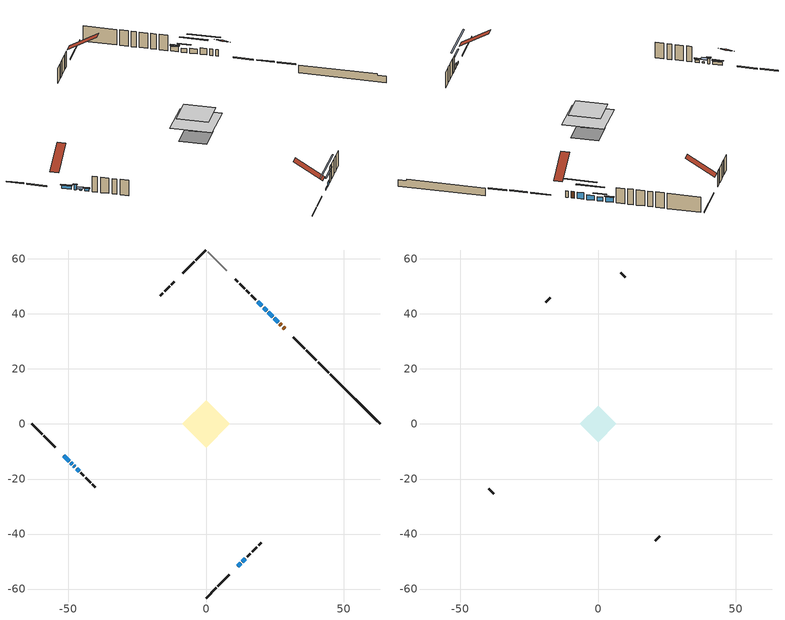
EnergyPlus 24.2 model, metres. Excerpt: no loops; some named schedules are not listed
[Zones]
conditioned space
 floor othersidecoefficients (Floor1 construction): -2.49,0 0,2.49 2.49,0 0,-2.49 z0.48
 floor adiabatic (AdiabaticFloorConstruction): -8.69,0 0,8.69 8.69,0 0,-8.69 z2.92
 floor foundation (Slab1 construction): -5.82,0 0,5.82 5.82,0 0,-5.82 z-1.99
 wall outside (RimJoist2 construction): 0,-63.26 3.64,-59.62 / -63.26,0 -59.62,-3.64 / 0,63.26 -3.64,59.62 / 40.15,23.11 36.5,26.76 z0.48:0.78
 wall outside (RimJoist3 construction): 4.3,-58.96 8.43,-54.83 / -58.96,-4.3 -54.83,-8.43 / -4.3,58.96 -8.43,54.83 / 35.85,27.41 31.72,31.55 z0.48:0.78
 wall outside (AdiabaticWallConstruction 1): 27.41,35.85 26.86,36.4 z0.48:2.51
 wall outside (AdiabaticWallConstruction): 26.2,37.06 24.89,38.37 z0.48:2.49; 11.51,-51.75 12.59,-50.67 z0.48:1.09; 24.24,39.02 22.71,40.55 / 20.3,42.96 18.77,44.49 / -49.15,-14.11 -48.7,-14.56 z0.48:2.03; 22.05,41.21 20.96,42.3 / 13.25,-50.01 14.34,-48.92 z0.48:1.72; -51.75,-11.51 -49.81,-13.45 z0.48:1.42; -48.05,-15.22 -47.65,-15.61 z0.48:0.94; -46.99,-16.27 -46.11,-17.15 z0.48:1.3
 wall outside (Wall2 construction): 15,-48.26 16.1,-47.16 / -45.46,-17.8 -44.36,-18.9 / -11.51,51.75 -12.61,50.65 / 15.75,47.51 14.66,48.6 z0.48:5.36
 wall outside (Wall3 construction): 16.76,-46.5 18.48,-44.78 / -43.7,-19.56 -41.98,-21.28 / -13.27,49.99 -14.99,48.27 / 14,49.26 12.28,50.98 z0.48:5.36
 wall outside (Wall4 construction): 19.13,-44.13 20.11,-43.15 / -41.32,-21.94 -40.35,-22.91 / -15.65,47.61 -16.62,46.64 / 11.62,51.64 10.65,52.61 z0.48:5.36
 wall foundation (FoundationWall1 construction): 45.26,18,-1.99 45.26,18,0.48 61.46,1.8,0.48 61.46,1.8,0.11 63.26,0,0.11 63.26,0,-1.99
 wall othersidecoefficients (RimJoist1 construction): 44.61,18.65 40.8,22.46 z0.48:0.78
 wall othersidecoefficients (AdiabaticWallConstruction 1): 28.63,34.63 28.06,35.2 z0.48:2.51
 wall othersidecoefficients (Wall1 construction): 18.12,45.14 16.41,46.85 z0.48:5.36
 wall adiabatic (Wall6 construction): 7.57,55.69 0.66,62.6 z0.48:5.36
 window (WindowConstruction): 26.2,37.06 24.89,38.37 z0.48:2.49
 window (WindowConstruction 9): 11.51,-51.75 12.59,-50.67 z0.48:1.09
 window (WindowConstruction 1): 24.24,39.02 22.71,40.55 z0.48:2.03
 window (WindowConstruction 2): 22.05,41.21 20.96,42.3 z0.48:1.72
 window (WindowConstruction 3): 20.3,42.96 18.77,44.49 z0.48:2.03
 window (WindowConstruction 4): -51.75,-11.51 -49.81,-13.45 z0.48:1.42
 window (WindowConstruction 5): -49.15,-14.11 -48.7,-14.56 z0.48:2.03
 window (WindowConstruction 6): 13.25,-50.01 14.34,-48.92 z0.48:1.72
 window (WindowConstruction 8): -48.04,-15.22 -47.65,-15.61 z0.48:0.94
 window (WindowConstruction 7): -46.99,-16.27 -46.11,-17.15 z0.48:1.29
 door inside (Door): 28.63,34.63 28.07,35.2 z0.48:2.51
 door (Door 1): 27.41,35.85 26.86,36.4 z0.48:2.51
 ceiling adiabatic (AdiabaticFloorConstruction): 0,-8.69 8.69,0 0,8.69 -8.69,0 z2.92
attic - vented
 floor to conditioned space (Floor2 construction Reversed): -6.58,0 0,6.58 6.58,0 0,-6.58 z5.36
 wall outside (Wall5 construction): 20.76,-42.5 22.53,-40.73 / -39.69,-23.57 -37.93,-25.33 / -17.28,45.98 -19.04,44.22 / 9.99,53.27 8.23,55.03 z0.48:5.36
 roof outside (Roof1 construction): 10.86,-52.4,5.36 4.74,-46.29,10.4 2.97,-48.06,10.4 9.09,-54.17,5.36; -52.4,-10.86,5.36 -46.29,-4.74,10.4 -48.06,-2.97,10.4 -54.17,-9.09,5.36; -10.86,52.4,5.36 -4.74,46.29,10.4 -2.97,48.06,10.4 -9.09,54.17,5.36; 29.29,33.97,5.36 23.17,27.86,10.4 24.94,26.09,10.4 31.06,32.2,5.36
shading: 22.09,41.17 29,34.26 29.21,34.47 22.3,41.38 z6.44; 17.34,-45.92 6.77,-56.49 6.98,-56.7 17.55,-46.14 z7.8; 20.55,42.71 26.39,36.87 26.72,37.19 20.88,43.03 z5.08; 20.1,43.16 22.92,40.35 23.13,40.56 20.31,43.38 z2.94; 18.56,44.7 20.51,42.75 20.84,43.07 18.89,45.02 z2.33; -49.59,-13.67 -51.96,-11.3 -52.28,-11.63 -49.92,-13.99 z1.72; -48.49,-14.77 -49.36,-13.9 -49.69,-14.23 -48.82,-15.1 z2.33; 16.39,-46.87 11.2,-52.06 11.41,-52.27 16.61,-47.08 z4.62; -47.22,-16.04 -48.47,-14.79 -49.44,-15.75 -48.19,-17.01 z1.55; -45.9,-17.36 -47.2,-16.06 -47.53,-16.38 -46.23,-17.68 z1.59
[Building]
Building 1: Terrain=Suburbs
[Site:Location]
Edmonton Intl AP_AB: Latitude {deg}=53.31; Longitude {deg}=-113.58; Time Zone {hr}=-7; Elevation {m}=723; Keep Site Location Information=Yes
[Site:GroundTemperature:Shallow]
-1.56185, -3.61833, -3.78302, -2.80711, 1.11059, 5.01004, 8.39065, 10.5322, 10.7141, 8.97234, 5.67794, 1.89811
[Site:WaterMainsTemperature]
Calculation Method=Schedule; Temperature Schedule=mains temperature schedule
[Material] Roughness=Rough; Thermal Absorptance=0.9
Name | Thickness {m} | Conductivity {W/m-K} | Density {kg/m3} | Specific Heat {J/kg-K} | Solar Absorptance | Visible Absorptance
asphalt or fiberglass shingles | 0.00635 | 0.162714 | 1121.4 | 1465.45 | 0.4 | 0.4
ceiling loosefill ins | 0.338667 | 0.0480833 | 16.02 | 1046.75 | 0.7 | 0.7
ceiling stud and cavity | 0.1397 | 0.236121 | 65.682 | 1177.47 | 0.7 | 0.7
concrete 4.0 in. | 0.1016 | 1.803125 | 2242.8 | 837.4 | 0.7 | 0.7
concrete 8.0 in. | 0.2032 | 1.803125 | 2242.8 | 837.4 | 0.7 | 0.7
door material | 0.04445 | 0.060037 | 512.64 | 1214.23 | 0.7 | 0.7
door material 1 | 0.04445 | 0.053851 | 512.64 | 1214.23 | 0.7 | 0.7
exterior vertical ins | 0.0460229 | 0.029427 | 32.04 | 1214.23 | 0.7 | 0.7
floor covering | 0.0127 | 0.0433444 | 54.468 | 1339.84 | 0.6 | 0.6
floor rigid ins | 0.103632 | 0.029427 | 32.04 | 1214.23 | 0.7 | 0.7
floor rigid ins 1; wall rigid ins 2 | 0.512978 | 0.029427 | 32.04 | 1214.23 | 0.7 | 0.7
floor stud and cavity | 0.1397 | 0.10108 | 92.3553 | 1139.71 | 0.7 | 0.7
floor stud and cavity 1 | 0.1397 | 1.75129 | 37.0049 | 1207.88 | 0.7 | 0.7
furniture material conditioned space 1 | 0.1524 | 0.115458 | 640.8 | 1214.23 | 0.6 | 0.6
gypsum board | 0.0127 | 0.160291 | 801 | 837.4 | 0.6 | 0.6
gypsum board 1 | 0.0127 | 0.160291 | 801 | 837.4 | 0.7 | 0.7
osb sheathing 0.5 in. | 0.0127 | 0.115458 | 512.64 | 1214.23 | 0.7 | 0.7
osb sheathing 0.75 in. | 0.01905 | 0.115458 | 512.64 | 1214.23 | 0.7 | 0.7
osb sheathing 2.0 in. | 0.0508 | 0.115458 | 512.64 | 1214.23 | 0.7 | 0.7
rim joist rigid ins; wall rigid ins 1 | 0.051816 | 0.029427 | 32.04 | 1214.23 | 0.7 | 0.7
rim joist stud and cavity | 0.0508 | 0.0347957 | 125.044 | 1163.47 | 0.6 | 0.6
rim joist stud and cavity 1 | 0.0508 | 0.0373424 | 125.044 | 1163.47 | 0.6 | 0.6
wall rigid ins | 0.051816 | 0.029427 | 32.04 | 1214.23 | 0.4 | 0.4
wall stud and cavity | 0.1397 | 0.26052 | 139.0536 | 1170.24 | 0.7 | 0.7
wall stud and cavity 1 | 0.1397 | 0.201369 | 139.0536 | 1170.24 | 0.7 | 0.7
wall stud and cavity 2 | 0.1397 | 0.216775 | 139.0536 | 1170.24 | 0.7 | 0.7
wall stud and cavity 3 | 0.1397 | 0.286428 | 139.0536 | 1170.24 | 0.7 | 0.7
wall stud and cavity 4 | 0.0889 | 6.1454 | 50.32683 | 1063.81 | 0.6 | 0.6
wall stud and cavity 5 | 0.1397 | 0.173024 | 139.0536 | 1170.24 | 0.7 | 0.7
wall stud and cavity 6 | 0.0889 | 0.380278 | 52.3479 | 1209.89 | 0.7 | 0.7
wall stud and cavity 7 | 0.0889 | 0.391764 | 83.0341 | 1211.67 | 0.7 | 0.7
wood siding | 0.0254 | 0.102417 | 544.68 | 1172.36 | 0.4 | 0.4
wood siding 1 | 0.00254 | 0.102417 | 544.68 | 1172.36 | 0.4 | 0.4
wood siding 2; wood siding 3; wood siding 4 | 0.0254 | 0.102417 | 544.68 | 1172.36 | 0.7 | 0.7
[WindowMaterial:SimpleGlazingSystem]
Name | U-Factor {W/m2-K} | Solar Heat Gain Coefficient
WindowMaterial | 1.79936 | 0.39
WindowMaterial 1 | 1.15036 | 0.42
WindowMaterial 2 | 1.37067 | 0.36
WindowMaterial 3 | 1.2872 | 0.38
WindowMaterial 4 | 1.19408 | 0.41
WindowMaterial 5 | 1.291745 | 0.38
WindowMaterial 6 | 1.266194 | 0.39
WindowMaterial 7 | 1.833994 | 0.36
WindowMaterial 8 | 1.518865 | 0.31
[Construction]
AdiabaticFloorConstruction: floor stud and cavity 1, floor rigid ins 1, osb sheathing 0.75 in., floor covering
AdiabaticWallConstruction: wood siding 3, wall rigid ins 2, wall stud and cavity 6, gypsum board
AdiabaticWallConstruction 1: wood siding 4, wall rigid ins 2, wall stud and cavity 6, gypsum board
Door: door material
Door 1: door material 1
Floor1 construction: floor stud and cavity, floor rigid ins, osb sheathing 0.75 in., floor covering
Floor2 construction Reversed: gypsum board, ceiling stud and cavity, ceiling loosefill ins
FoundationWall1 construction: concrete 8.0 in., gypsum board 1
furniture construction conditioned space 1: furniture material conditioned space 1
PartitionWallConstruction: gypsum board, wall stud and cavity 7, gypsum board
RimJoist1 construction: rim joist rigid ins, osb sheathing 2.0 in., rim joist stud and cavity
RimJoist2 construction; RimJoist3 construction: wood siding 2, rim joist rigid ins, osb sheathing 2.0 in., rim joist stud and cavity 1
Roof1 construction: asphalt or fiberglass shingles
Slab1 construction: concrete 4.0 in.
Wall1 construction: wall rigid ins, osb sheathing 0.5 in., wall stud and cavity, gypsum board
Wall2 construction: wood siding, wall rigid ins 1, osb sheathing 0.5 in., wall stud and cavity 1, gypsum board
Wall3 construction: wood siding, wall rigid ins 1, osb sheathing 0.5 in., wall stud and cavity 2, gypsum board
Wall4 construction: wood siding, wall rigid ins 1, osb sheathing 0.5 in., wall stud and cavity 3, gypsum board
Wall5 construction: wood siding 1, wall stud and cavity 4
Wall6 construction: wall rigid ins, osb sheathing 0.5 in., wall stud and cavity 5, gypsum board
WindowConstruction: WindowMaterial
WindowConstruction 1: WindowMaterial 1
WindowConstruction 2; WindowConstruction 6: WindowMaterial 2
WindowConstruction 3: WindowMaterial 3
WindowConstruction 4: WindowMaterial 4
WindowConstruction 5: WindowMaterial 5
WindowConstruction 7: WindowMaterial 6
WindowConstruction 8: WindowMaterial 7
WindowConstruction 9: WindowMaterial 8
[Zone] Multiplier=1; Part of Total Floor Area=Yes
Name | Volume {m3}
attic - vented | 67.6659
conditioned space | 608.6
[Space]
Name | Zone | Volume {m3}
attic - vented 1 | attic - vented | 67.6659
conditioned space 1 | conditioned space | 608.6
[ZoneInfiltration:EffectiveLeakageArea]
infil attic - vented 1: Zone or Space=attic - vented 1; Schedule=Always On Discrete; Effective Air Leakage Area {cm2}=3011.83; Stack Coefficient=0.000689937; Wind Coefficient=1.7747e-05
[ZoneMixing]
whole house fan mix: Zone or Space=attic - vented; Schedule=Always On Continuous; Design Flow Rate Calculation Method=Flow/Zone; Design Flow Rate {m3/s}=0; Source Zone or Space=conditioned space
[SurfaceProperty:OtherSideCoefficients]
other non-freezing space: Combined Convective/Radiative Film Coefficient {W/m2-K}=8.35; Constant Temperature Coefficient=1; External Dry-Bulb Temperature Coefficient=0; Ground Temperature Coefficient=0; Wind Speed Coefficient=0; Zone Air Temperature Coefficient=0; Constant Temperature Schedule=other non-freezing space; Previous Other Side Temperature Coefficient=0
[SurfaceProperty:ExposedFoundationPerimeter]
Slab1: Exposed Perimeter Calculation Method=TotalExposedPerimeter; Total Exposed Perimeter {m}=25.451
[InternalMass] Zone or ZoneList=conditioned space; Space or SpaceList=conditioned space 1
Name | Construction | Surface Area {m2}
furniture mass conditioned space 1 | furniture construction conditioned space 1 | 92.516
partition wall mass | PartitionWallConstruction | 231.29
[Lights]
interior lighting: Zone or ZoneList or Space or SpaceList=conditioned space 1; Schedule=interior lighting schedule; Design Level Calculation Method=LightingLevel; Lighting Level {W}=343.2; Return Air Fraction=0; Fraction Radiant=0.6; Fraction Visible=0.2; Fraction Replaceable=1
[People]
occupants: Zone or ZoneList or Space or SpaceList=conditioned space 1; Number of People Schedule=occupants schedule; Number of People Calculation Method=People; Number of People=3; Fraction Radiant=0.314171; Sensible Heat Fraction=0.56303; Activity Level Schedule=occupants activity schedule; Carbon Dioxide Generation Rate {m3/s-W}=0; Enable ASHRAE 55 Comfort Warnings=No; Mean Radiant Temperature Calculation Type=EnclosureAveraged
[ElectricEquipment] Zone or ZoneList or Space or SpaceList=conditioned space 1; Design Level Calculation Method=EquipmentLevel
Name | Schedule | Design Level {W} | Fraction Latent | Fraction Radiant | Fraction Lost
clothes dryer | clothes dryer schedule | 140.772 | 0.015 | 0.081 | 0.85
clothes washer | clothes washer schedule | 32.1985 | 0.03 | 0.162 | 0.7
cooking range | cooking range schedule | 208.969 | 0.08 | 0.432 | 0.2
dishwasher | dishwasher schedule | 66.8632 | 0.3 | 0.18 | 0.4
fridge | fridge schedule | 72.9452 | 0 | 0.6 | 0
mech vent house fan | mech vent house fan schedule | 31.5733 | 0 | 0 | 0.5
mech vent house fan cfis | mech vent house fan cfis schedule | 0 | 0 | 0 | 0
mech vent range fan 0 | mech vent range fan 0 schedule | 57 | 0 | 0 | 1
misc plug loads | misc plug loads schedule | 494.7 | 0.045 | 0.513 | 0.1
whole house fan | Always On Discrete | 0 | 0 | 0 | 1
[OtherEquipment] Zone or ZoneList or Space or SpaceList=conditioned space 1; Design Level Calculation Method=EquipmentLevel
Name | Fuel Type | Schedule | Design Level {W} | Fraction Latent | Fraction Radiant | Fraction Lost
clothes dryer 1 | Electricity | clothes dryer schedule | 0 | 0.015 | 0.081 | 0.85
cooking range 1 | Electricity | cooking range schedule | 0 | 0.08 | 0.432 | 0.2
general water use latent | None | general water use schedule | 59.3978 | 1 | 0 | 0
general water use sensible | None | general water use schedule | -58.539 | 0 | 0.6 | 0
mech vent house fan latent load | None | Always On Discrete | 0 | 1 | 0 | 0
mech vent house fan sensible load | None | Always On Discrete | 0 | 0 | 0 | 0
water heater energy adjustment1 | NaturalGas | Always On Discrete | 0.01 | 0 | 0 | 1
[ZoneInfiltration:DesignFlowRate] Zone or ZoneList or Space or SpaceList=conditioned space 1; Schedule=Always On Discrete; Design Flow Rate Calculation Method=Flow/Zone; Design Flow Rate {m3/s}=0
infil flow; natural vent flow; whole house fan flow
[Foundation:Kiva]
Foundation Kiva 1: Initial Indoor Air Temperature {C}=18; Wall Height Above Grade {m}=0.479999; Wall Depth Below Slab {m}=0.2032; Custom Block Material Name 1=exterior vertical ins; Custom Block Depth 1 {m}=2.47001; Custom Block X Position 1 {m}=0.2159; Custom Block Z Position 1 {m}=0
[Foundation:Kiva:Settings]
Soil Conductivity {W/m-K}=0.849921; Soil Density {kg/m3}=1842.3; Soil Specific Heat {J/kg-K}=418.7; Ground Solar Absorptivity=0.9; Ground Thermal Absorptivity=0.9; Ground Surface Roughness {m}=0.03; Far-Field Width {m}=40; Deep-Ground Boundary Condition=ZeroFlux; Deep-Ground Depth {m}=40; Minimum Cell Dimension {m}=0.2; Maximum Cell Growth Coefficient=3; Simulation Timestep=Timestep
[Exterior:Lights]
exterior lighting: Schedule=exterior lighting schedule; Design Level {W}=75.6
[Schedule:Constant]
Name | Hourly Value
Always On Continuous; mech vent house fan schedule; mech vent house fan cfis schedule; Always On Discrete | 1
other non-freezing space; fridge schedule | 0
occupants activity schedule | 117.228
[Schedule:Week:Daily]
interior lighting schedule Week Rule - Jan1-Jan27: interior lighting schedule day, interior lighting schedule day, interior lighting schedule day, interior lighting schedule day, interior lighting schedule day, interior lighting schedule day, interior lighting schedule day, interior lighting schedule default day, interior lighting schedule default day, interior lighting schedule default day, interior lighting schedule default day, interior lighting schedule default day
interior lighting schedule Week Rule - Jan28-Feb3: interior lighting schedule day, interior lighting schedule day, interior lighting schedule day, interior lighting schedule day, interior lighting schedule day 1, interior lighting schedule day 1, interior lighting schedule day 1, interior lighting schedule default day, interior lighting schedule default day, interior lighting schedule default day, interior lighting schedule default day, interior lighting schedule default day
interior lighting schedule Week Rule - Feb4-Feb24: interior lighting schedule day 1, interior lighting schedule day 1, interior lighting schedule day 1, interior lighting schedule day 1, interior lighting schedule day 1, interior lighting schedule day 1, interior lighting schedule day 1, interior lighting schedule default day, interior lighting schedule default day, interior lighting schedule default day, interior lighting schedule default day, interior lighting schedule default day
interior lighting schedule Week Rule - Feb25-Mar3: interior lighting schedule day 1, interior lighting schedule day 1, interior lighting schedule day 1, interior lighting schedule day 1, interior lighting schedule day 2, interior lighting schedule day 2, interior lighting schedule day 2, interior lighting schedule default day, interior lighting schedule default day, interior lighting schedule default day, interior lighting schedule default day, interior lighting schedule default day
interior lighting schedule Week Rule - Mar4-Mar31: interior lighting schedule day 2, interior lighting schedule day 2, interior lighting schedule day 2, interior lighting schedule day 2, interior lighting schedule day 2, interior lighting schedule day 2, interior lighting schedule day 2, interior lighting schedule default day, interior lighting schedule default day, interior lighting schedule default day, interior lighting schedule default day, interior lighting schedule default day
interior lighting schedule Week Rule - Apr1-Apr28: interior lighting schedule day 3, interior lighting schedule day 3, interior lighting schedule day 3, interior lighting schedule day 3, interior lighting schedule day 3, interior lighting schedule day 3, interior lighting schedule day 3, interior lighting schedule default day, interior lighting schedule default day, interior lighting schedule default day, interior lighting schedule default day, interior lighting schedule default day
interior lighting schedule Week Rule - Apr29-May5: interior lighting schedule day 3, interior lighting schedule day 3, interior lighting schedule day 4, interior lighting schedule day 4, interior lighting schedule day 4, interior lighting schedule day 4, interior lighting schedule day 4, interior lighting schedule default day, interior lighting schedule default day, interior lighting schedule default day, interior lighting schedule default day, interior lighting schedule default day
interior lighting schedule Week Rule - May6-May26: interior lighting schedule day 4, interior lighting schedule day 4, interior lighting schedule day 4, interior lighting schedule day 4, interior lighting schedule day 4, interior lighting schedule day 4, interior lighting schedule day 4, interior lighting schedule default day, interior lighting schedule default day, interior lighting schedule default day, interior lighting schedule default day, interior lighting schedule default day
interior lighting schedule Week Rule - May27-Jun2: interior lighting schedule day 4, interior lighting schedule day 4, interior lighting schedule day 4, interior lighting schedule day 4, interior lighting schedule day 4, interior lighting schedule day 5, interior lighting schedule day 5, interior lighting schedule default day, interior lighting schedule default day, interior lighting schedule default day, interior lighting schedule default day, interior lighting schedule default day
interior lighting schedule Week Rule - Jun3-Jun30: interior lighting schedule day 5, interior lighting schedule day 5, interior lighting schedule day 5, interior lighting schedule day 5, interior lighting schedule day 5, interior lighting schedule day 5, interior lighting schedule day 5, interior lighting schedule default day, interior lighting schedule default day, interior lighting schedule default day, interior lighting schedule default day, interior lighting schedule default day
interior lighting schedule Week Rule - Jul1-Jul28: interior lighting schedule day 6, interior lighting schedule day 6, interior lighting schedule day 6, interior lighting schedule day 6, interior lighting schedule day 6, interior lighting schedule day 6, interior lighting schedule day 6, interior lighting schedule default day, interior lighting schedule default day, interior lighting schedule default day, interior lighting schedule default day, interior lighting schedule default day
interior lighting schedule Week Rule - Jul29-Aug4: interior lighting schedule day 6, interior lighting schedule day 6, interior lighting schedule day 6, interior lighting schedule day 7, interior lighting schedule day 7, interior lighting schedule day 7, interior lighting schedule day 7, interior lighting schedule default day, interior lighting schedule default day, interior lighting schedule default day, interior lighting schedule default day, interior lighting schedule default day
interior lighting schedule Week Rule - Aug5-Aug25: interior lighting schedule day 7, interior lighting schedule day 7, interior lighting schedule day 7, interior lighting schedule day 7, interior lighting schedule day 7, interior lighting schedule day 7, interior lighting schedule day 7, interior lighting schedule default day, interior lighting schedule default day, interior lighting schedule default day, interior lighting schedule default day, interior lighting schedule default day
interior lighting schedule Week Rule - Aug26-Sep1: interior lighting schedule day 7, interior lighting schedule day 7, interior lighting schedule day 7, interior lighting schedule day 7, interior lighting schedule day 7, interior lighting schedule day 7, interior lighting schedule day 8, interior lighting schedule default day, interior lighting schedule default day, interior lighting schedule default day, interior lighting schedule default day, interior lighting schedule default day
interior lighting schedule Week Rule - Sep2-Sep29: interior lighting schedule day 8, interior lighting schedule day 8, interior lighting schedule day 8, interior lighting schedule day 8, interior lighting schedule day 8, interior lighting schedule day 8, interior lighting schedule day 8, interior lighting schedule default day, interior lighting schedule default day, interior lighting schedule default day, interior lighting schedule default day, interior lighting schedule default day
interior lighting schedule Week Rule - Sep30-Oct6: interior lighting schedule day 8, interior lighting schedule day 9, interior lighting schedule day 9, interior lighting schedule day 9, interior lighting schedule day 9, interior lighting schedule day 9, interior lighting schedule day 9, interior lighting schedule default day, interior lighting schedule default day, interior lighting schedule default day, interior lighting schedule default day, interior lighting schedule default day
interior lighting schedule Week Rule - Oct7-Oct27: interior lighting schedule day 9, interior lighting schedule day 9, interior lighting schedule day 9, interior lighting schedule day 9, interior lighting schedule day 9, interior lighting schedule day 9, interior lighting schedule day 9, interior lighting schedule default day, interior lighting schedule default day, interior lighting schedule default day, interior lighting schedule default day, interior lighting schedule default day
interior lighting schedule Week Rule - Oct28-Nov3: interior lighting schedule day 9, interior lighting schedule day 9, interior lighting schedule day 9, interior lighting schedule day 9, interior lighting schedule day 10, interior lighting schedule day 10, interior lighting schedule day 10, interior lighting schedule default day, interior lighting schedule default day, interior lighting schedule default day, interior lighting schedule default day, interior lighting schedule default day
interior lighting schedule Week Rule - Nov4-Nov24: interior lighting schedule day 10, interior lighting schedule day 10, interior lighting schedule day 10, interior lighting schedule day 10, interior lighting schedule day 10, interior lighting schedule day 10, interior lighting schedule day 10, interior lighting schedule default day, interior lighting schedule default day, interior lighting schedule default day, interior lighting schedule default day, interior lighting schedule default day
interior lighting schedule Week Rule - Nov25-Dec1: interior lighting schedule day 10, interior lighting schedule day 10, interior lighting schedule day 10, interior lighting schedule day 10, interior lighting schedule day 10, interior lighting schedule day 10, interior lighting schedule day 11, interior lighting schedule default day, interior lighting schedule default day, interior lighting schedule default day, interior lighting schedule default day, interior lighting schedule default day
interior lighting schedule Week Rule - Dec2-Dec31: interior lighting schedule day 11, interior lighting schedule day 11, interior lighting schedule day 11, interior lighting schedule day 11, interior lighting schedule day 11, interior lighting schedule day 11, interior lighting schedule day 11, interior lighting schedule default day, interior lighting schedule default day, interior lighting schedule default day, interior lighting schedule default day, interior lighting schedule default day
occupants schedule Week Rule - Jan1-Dec31: occupants schedule day, occupants schedule day, occupants schedule day, occupants schedule day, occupants schedule day, occupants schedule day, occupants schedule day, occupants schedule default day, occupants schedule default day, occupants schedule default day, occupants schedule default day, occupants schedule default day
clothes dryer schedule Week Rule - Jan1-Dec31: clothes dryer schedule day, clothes dryer schedule day, clothes dryer schedule day, clothes dryer schedule day, clothes dryer schedule day, clothes dryer schedule day, clothes dryer schedule day, clothes dryer schedule default day, clothes dryer schedule default day, clothes dryer schedule default day, clothes dryer schedule default day, clothes dryer schedule default day
clothes washer schedule Week Rule - Jan1-Dec31: clothes washer schedule day, clothes washer schedule day, clothes washer schedule day, clothes washer schedule day, clothes washer schedule day, clothes washer schedule day, clothes washer schedule day, clothes washer schedule default day, clothes washer schedule default day, clothes washer schedule default day, clothes washer schedule default day, clothes washer schedule default day
cooking range schedule Week Rule - Jan1-Dec31: cooking range schedule day, cooking range schedule day, cooking range schedule day, cooking range schedule day, cooking range schedule day, cooking range schedule day, cooking range schedule day, cooking range schedule default day, cooking range schedule default day, cooking range schedule default day, cooking range schedule default day, cooking range schedule default day
dishwasher schedule Week Rule - Jan1-Dec31: dishwasher schedule day, dishwasher schedule day, dishwasher schedule day, dishwasher schedule day, dishwasher schedule day, dishwasher schedule day, dishwasher schedule day, dishwasher schedule default day, dishwasher schedule default day, dishwasher schedule default day, dishwasher schedule default day, dishwasher schedule default day
mech vent range fan 0 schedule Week Rule - Jan1-Dec31: mech vent range fan 0 schedule day, mech vent range fan 0 schedule day, mech vent range fan 0 schedule day, mech vent range fan 0 schedule day, mech vent range fan 0 schedule day, mech vent range fan 0 schedule day, mech vent range fan 0 schedule day, mech vent range fan 0 schedule default day, mech vent range fan 0 schedule default day, mech vent range fan 0 schedule default day, mech vent range fan 0 schedule default day, mech vent range fan 0 schedule default day
misc plug loads schedule Week Rule - Jan1-Dec31: misc plug loads schedule day, misc plug loads schedule day, misc plug loads schedule day, misc plug loads schedule day, misc plug loads schedule day, misc plug loads schedule day, misc plug loads schedule day, misc plug loads schedule default day, misc plug loads schedule default day, misc plug loads schedule default day, misc plug loads schedule default day, misc plug loads schedule default day
general water use schedule Week Rule - Jan1-Dec31: general water use schedule day, general water use schedule day, general water use schedule day, general water use schedule day, general water use schedule day, general water use schedule day, general water use schedule day, general water use schedule default day, general water use schedule default day, general water use schedule default day, general water use schedule default day, general water use schedule default day
exterior lighting schedule Week Rule - Jan1-Jan27: exterior lighting schedule day, exterior lighting schedule day, exterior lighting schedule day, exterior lighting schedule day, exterior lighting schedule day, exterior lighting schedule day, exterior lighting schedule day, exterior lighting schedule default day, exterior lighting schedule default day, exterior lighting schedule default day, exterior lighting schedule default day, exterior lighting schedule default day
exterior lighting schedule Week Rule - Jan28-Feb3: exterior lighting schedule day, exterior lighting schedule day, exterior lighting schedule day, exterior lighting schedule day, exterior lighting schedule day 1, exterior lighting schedule day 1, exterior lighting schedule day 1, exterior lighting schedule default day, exterior lighting schedule default day, exterior lighting schedule default day, exterior lighting schedule default day, exterior lighting schedule default day
exterior lighting schedule Week Rule - Feb4-Feb24: exterior lighting schedule day 1, exterior lighting schedule day 1, exterior lighting schedule day 1, exterior lighting schedule day 1, exterior lighting schedule day 1, exterior lighting schedule day 1, exterior lighting schedule day 1, exterior lighting schedule default day, exterior lighting schedule default day, exterior lighting schedule default day, exterior lighting schedule default day, exterior lighting schedule default day
exterior lighting schedule Week Rule - Feb25-Mar3: exterior lighting schedule day 1, exterior lighting schedule day 1, exterior lighting schedule day 1, exterior lighting schedule day 1, exterior lighting schedule day 2, exterior lighting schedule day 2, exterior lighting schedule day 2, exterior lighting schedule default day, exterior lighting schedule default day, exterior lighting schedule default day, exterior lighting schedule default day, exterior lighting schedule default day
exterior lighting schedule Week Rule - Mar4-Mar31: exterior lighting schedule day 2, exterior lighting schedule day 2, exterior lighting schedule day 2, exterior lighting schedule day 2, exterior lighting schedule day 2, exterior lighting schedule day 2, exterior lighting schedule day 2, exterior lighting schedule default day, exterior lighting schedule default day, exterior lighting schedule default day, exterior lighting schedule default day, exterior lighting schedule default day
exterior lighting schedule Week Rule - Apr1-Apr28: exterior lighting schedule day 3, exterior lighting schedule day 3, exterior lighting schedule day 3, exterior lighting schedule day 3, exterior lighting schedule day 3, exterior lighting schedule day 3, exterior lighting schedule day 3, exterior lighting schedule default day, exterior lighting schedule default day, exterior lighting schedule default day, exterior lighting schedule default day, exterior lighting schedule default day
exterior lighting schedule Week Rule - Apr29-May5: exterior lighting schedule day 3, exterior lighting schedule day 3, exterior lighting schedule day 4, exterior lighting schedule day 4, exterior lighting schedule day 4, exterior lighting schedule day 4, exterior lighting schedule day 4, exterior lighting schedule default day, exterior lighting schedule default day, exterior lighting schedule default day, exterior lighting schedule default day, exterior lighting schedule default day
exterior lighting schedule Week Rule - May6-May26: exterior lighting schedule day 4, exterior lighting schedule day 4, exterior lighting schedule day 4, exterior lighting schedule day 4, exterior lighting schedule day 4, exterior lighting schedule day 4, exterior lighting schedule day 4, exterior lighting schedule default day, exterior lighting schedule default day, exterior lighting schedule default day, exterior lighting schedule default day, exterior lighting schedule default day
exterior lighting schedule Week Rule - May27-Jun2: exterior lighting schedule day 4, exterior lighting schedule day 4, exterior lighting schedule day 4, exterior lighting schedule day 4, exterior lighting schedule day 4, exterior lighting schedule day 5, exterior lighting schedule day 5, exterior lighting schedule default day, exterior lighting schedule default day, exterior lighting schedule default day, exterior lighting schedule default day, exterior lighting schedule default day
exterior lighting schedule Week Rule - Jun3-Jun30: exterior lighting schedule day 5, exterior lighting schedule day 5, exterior lighting schedule day 5, exterior lighting schedule day 5, exterior lighting schedule day 5, exterior lighting schedule day 5, exterior lighting schedule day 5, exterior lighting schedule default day, exterior lighting schedule default day, exterior lighting schedule default day, exterior lighting schedule default day, exterior lighting schedule default day
exterior lighting schedule Week Rule - Jul1-Jul28: exterior lighting schedule day 6, exterior lighting schedule day 6, exterior lighting schedule day 6, exterior lighting schedule day 6, exterior lighting schedule day 6, exterior lighting schedule day 6, exterior lighting schedule day 6, exterior lighting schedule default day, exterior lighting schedule default day, exterior lighting schedule default day, exterior lighting schedule default day, exterior lighting schedule default day
exterior lighting schedule Week Rule - Jul29-Aug4: exterior lighting schedule day 6, exterior lighting schedule day 6, exterior lighting schedule day 6, exterior lighting schedule day 7, exterior lighting schedule day 7, exterior lighting schedule day 7, exterior lighting schedule day 7, exterior lighting schedule default day, exterior lighting schedule default day, exterior lighting schedule default day, exterior lighting schedule default day, exterior lighting schedule default day
exterior lighting schedule Week Rule - Aug5-Aug25: exterior lighting schedule day 7, exterior lighting schedule day 7, exterior lighting schedule day 7, exterior lighting schedule day 7, exterior lighting schedule day 7, exterior lighting schedule day 7, exterior lighting schedule day 7, exterior lighting schedule default day, exterior lighting schedule default day, exterior lighting schedule default day, exterior lighting schedule default day, exterior lighting schedule default day
exterior lighting schedule Week Rule - Aug26-Sep1: exterior lighting schedule day 7, exterior lighting schedule day 7, exterior lighting schedule day 7, exterior lighting schedule day 7, exterior lighting schedule day 7, exterior lighting schedule day 7, exterior lighting schedule day 8, exterior lighting schedule default day, exterior lighting schedule default day, exterior lighting schedule default day, exterior lighting schedule default day, exterior lighting schedule default day
[Schedule:Year]
interior lighting schedule: interior lighting schedule Week Rule - Jan1-Jan27, 1, 1, 1, 27, interior lighting schedule Week Rule - Jan28-Feb3, 1, 28, 2, 3, interior lighting schedule Week Rule - Feb4-Feb24, 2, 4, 2, 24, interior lighting schedule Week Rule - Feb25-Mar3, 2, 25, 3, 3, interior lighting schedule Week Rule - Mar4-Mar31, 3, 4, 3, 31, interior lighting schedule Week Rule - Apr1-Apr28, 4, 1, 4, 28, interior lighting schedule Week Rule - Apr29-May5, 4, 29, 5, 5, interior lighting schedule Week Rule - May6-May26, 5, 6, 5, 26, interior lighting schedule Week Rule - May27-Jun2, 5, 27, 6, 2, interior lighting schedule Week Rule - Jun3-Jun30, 6, 3, 6, 30, interior lighting schedule Week Rule - Jul1-Jul28, 7, 1, 7, 28, interior lighting schedule Week Rule - Jul29-Aug4, 7, 29, 8, 4, interior lighting schedule Week Rule - Aug5-Aug25, 8, 5, 8, 25, interior lighting schedule Week Rule - Aug26-Sep1, 8, 26, 9, 1, interior lighting schedule Week Rule - Sep2-Sep29, 9, 2, 9, 29, interior lighting schedule Week Rule - Sep30-Oct6, 9, 30, 10, 6, interior lighting schedule Week Rule - Oct7-Oct27, 10, 7, 10, 27, interior lighting schedule Week Rule - Oct28-Nov3, 10, 28, 11, 3, interior lighting schedule Week Rule - Nov4-Nov24, 11, 4, 11, 24, interior lighting schedule Week Rule - Nov25-Dec1, 11, 25, 12, 1, interior lighting schedule Week Rule - Dec2-Dec31, 12, 2, 12, 31
occupants schedule: occupants schedule Week Rule - Jan1-Dec31, 1, 1, 12, 31
clothes dryer schedule: clothes dryer schedule Week Rule - Jan1-Dec31, 1, 1, 12, 31
clothes washer schedule: clothes washer schedule Week Rule - Jan1-Dec31, 1, 1, 12, 31
cooking range schedule: cooking range schedule Week Rule - Jan1-Dec31, 1, 1, 12, 31
dishwasher schedule: dishwasher schedule Week Rule - Jan1-Dec31, 1, 1, 12, 31
mech vent range fan 0 schedule: mech vent range fan 0 schedule Week Rule - Jan1-Dec31, 1, 1, 12, 31
misc plug loads schedule: misc plug loads schedule Week Rule - Jan1-Dec31, 1, 1, 12, 31
general water use schedule: general water use schedule Week Rule - Jan1-Dec31, 1, 1, 12, 31
exterior lighting schedule: exterior lighting schedule Week Rule - Jan1-Jan27, 1, 1, 1, 27, exterior lighting schedule Week Rule - Jan28-Feb3, 1, 28, 2, 3, exterior lighting schedule Week Rule - Feb4-Feb24, 2, 4, 2, 24, exterior lighting schedule Week Rule - Feb25-Mar3, 2, 25, 3, 3, exterior lighting schedule Week Rule - Mar4-Mar31, 3, 4, 3, 31, exterior lighting schedule Week Rule - Apr1-Apr28, 4, 1, 4, 28, exterior lighting schedule Week Rule - Apr29-May5, 4, 29, 5, 5, exterior lighting schedule Week Rule - May6-May26, 5, 6, 5, 26, exterior lighting schedule Week Rule - May27-Jun2, 5, 27, 6, 2, exterior lighting schedule Week Rule - Jun3-Jun30, 6, 3, 6, 30, exterior lighting schedule Week Rule - Jul1-Jul28, 7, 1, 7, 28, exterior lighting schedule Week Rule - Jul29-Aug4, 7, 29, 8, 4, exterior lighting schedule Week Rule - Aug5-Aug25, 8, 5, 8, 25, exterior lighting schedule Week Rule - Aug26-Sep1, 8, 26, 9, 1, exterior lighting schedule Week Rule - Sep2-Sep29, 9, 2, 9, 29, exterior lighting schedule Week Rule - Sep30-Oct6, 9, 30, 10, 6, exterior lighting schedule Week Rule - Oct7-Oct27, 10, 7, 10, 27, exterior lighting schedule Week Rule - Oct28-Nov3, 10, 28, 11, 3, exterior lighting schedule Week Rule - Nov4-Nov24, 11, 4, 11, 24, exterior lighting schedule Week Rule - Nov25-Dec1, 11, 25, 12, 1, exterior lighting schedule Week Rule - Dec2-Dec31, 12, 2, 12, 31
[Schedule:Compact]
mains temperature schedule: Through: 01/01, For: AllDays, Until: 24:00, 3.97167, Through: 01/02, For: AllDays, Until: 24:00, 3.90778, Through: 01/03, For: AllDays, Until: 24:00, 3.84556, Through: 01/04, For: AllDays, Until: 24:00, 3.78389, Through: 01/05, For: AllDays, Until: 24:00, 3.72278, Through: 01/06, For: AllDays, Until: 24:00, 3.66278, Through: 01/07, For: AllDays, Until: 24:00, 3.60389, Through: 01/08, For: AllDays, Until: 24:00, 3.54556, Through: 01/09, For: AllDays, Until: 24:00, 3.48833, Through: 01/10, For: AllDays, Until: 24:00, 3.43167, Through: 01/11, For: AllDays, Until: 24:00, 3.37611, Through: 01/12, For: AllDays, Until: 24:00, 3.32167, Through: 01/13, For: AllDays, Until: 24:00, 3.26833, Through: 01/14, For: AllDays, Until: 24:00, 3.21556, Through: 01/15, For: AllDays, Until: 24:00, 3.16444, Through: 01/16, For: AllDays, Until: 24:00, 3.11389, Through: 01/17, For: AllDays, Until: 24:00, 3.06444, Through: 01/18, For: AllDays, Until: 24:00, 3.01611, Through: 01/19, For: AllDays, Until: 24:00, 2.96889, Through: 01/20, For: AllDays, Until: 24:00, 2.92278, Through: 01/21, For: AllDays, Until: 24:00, 2.87722, Through: 01/22, For: AllDays, Until: 24:00, 2.83333, Through: 01/23, For: AllDays, Until: 24:00, 2.79056, Through: 01/24, For: AllDays, Until: 24:00, 2.74889, Through: 01/25, For: AllDays, Until: 24:00, 2.70833, Through: 01/26, For: AllDays, Until: 24:00, 2.66889, Through: 01/27, For: AllDays, Until: 24:00, 2.63056, Through: 01/28, For: AllDays, Until: 24:00, 2.59333, Through: 01/29, For: AllDays, Until: 24:00, 2.55778, Through: 01/30, For: AllDays, Until: 24:00, 2.52278, Through: 01/31, For: AllDays, Until: 24:00, 2.48944, Through: 02/01, For: AllDays, Until: 24:00, 2.45722, Through: 02/02, For: AllDays, Until: 24:00, 2.42611, Through: 02/03, For: AllDays, Until: 24:00, 2.39667, Through: 02/04, For: AllDays, Until: 24:00, 2.36833, Through: 02/05, For: AllDays, Until: 24:00, 2.34111, Through: 02/06, For: AllDays, Until: 24:00, 2.315, Through: 02/07, For: AllDays, Until: 24:00, 2.29056, Through: 02/08, For: AllDays, Until: 24:00, 2.26722, Through: 02/09, For: AllDays, Until: 24:00, 2.245, Through: 02/10, For: AllDays, Until: 24:00, 2.22444, Through: 02/11, For: AllDays, Until: 24:00, 2.20444, Through: 02/12, For: AllDays, Until: 24:00, 2.18667, Through: 02/13, For: AllDays, Until: 24:00, 2.17, Through: 02/14, For: AllDays, Until: 24:00, 2.15444, Through: 02/15, For: AllDays, Until: 24:00, 2.14, Through: 02/16, For: AllDays, Until: 24:00, 2.12722, Through: 02/17, For: AllDays, Until: 24:00, 2.11556, Through: 02/18, For: AllDays, Until: 24:00, 2.10556, Through: 02/19, For: AllDays, Until: 24:00, 2.09667, Through: 02/20, For: AllDays, Until: 24:00, 2.08889, Through: 02/21, For: AllDays, Until: 24:00, 2.08278, Through: 02/22, For: AllDays, Until: 24:00, 2.07833, Through: 02/23, For: AllDays, Until: 24:00, 2.07444, Through: 02/24, For: AllDays, Until: 24:00, 2.07278, Through: 02/25, For: AllDays, Until: 24:00, 2.07167, Through: 02/26, For: AllDays, Until: 24:00, 2.07222, Through: 02/27, For: AllDays, Until: 24:00, 2.07444, Through: 02/28, For: AllDays, Until: 24:00, 2.07778, Through: 03/01, For: AllDays, Until: 24:00, 2.08222, Through: 03/02, For: AllDays, Until: 24:00, 2.08833, Through: 03/03, For: AllDays, Until: 24:00, 2.09556, Through: 03/04, For: AllDays, Until: 24:00, 2.10444, Through: 03/05, For: AllDays, Until: 24:00, 2.11444, Through: 03/06, For: AllDays, Until: 24:00, 2.12556, Through: 03/07, For: AllDays, Until: 24:00, 2.13833, Through: 03/08, For: AllDays, Until: 24:00, 2.15278, Through: 03/09, For: AllDays, Until: 24:00, 2.16778, Through: 03/10, For: AllDays, Until: 24:00, 2.18444, Through: 03/11, For: AllDays, Until: 24:00, 2.20278, Through: 03/12, For: AllDays, Until: 24:00, 2.22167, Through: 03/13, For: AllDays, Until: 24:00, 2.24278, Through: 03/14, For: AllDays, Until: 24:00, 2.26444, Through: 03/15, For: AllDays, Until: 24:00, 2.28778, Through: 03/16, For: AllDays, Until: 24:00, 2.31222, Through: 03/17, For: AllDays, Until: 24:00, 2.33778, Through: 03/18, For: AllDays, Until: 24:00, 2.365, Through: 03/19, For: AllDays, Until: 24:00, 2.39333, Through: 03/20, For: AllDays, Until: 24:00, 2.42278, Through: 03/21, For: AllDays, Until: 24:00, 2.45389, Through: 03/22, For: AllDays, Until: 24:00, 2.48611, Through: 03/23, For: AllDays, Until: 24:00, 2.51889, Through: 03/24, For: AllDays, Until: 24:00, 2.55389, Through: 03/25, For: AllDays, Until: 24:00, 2.58944, Through: 03/26, For: AllDays, Until: 24:00, 2.62611, Through: 03/27, For: AllDays, Until: 24:00, 2.66444, Through: 03/28, For: AllDays, Until: 24:00, 2.70389, Through: 03/29, For: AllDays, Until: 24:00, 2.74389, Through: 03/30, For: AllDays, Until: 24:00, 2.78556, Through: 03/31, For: AllDays, Until: 24:00, 2.82833, Through: 04/01, For: AllDays, Until: 24:00, 2.87222, Through: 04/02, For: AllDays, Until: 24:00, 2.91722, Through: 04/03, For: AllDays, Until: 24:00, 2.96333, Through: 04/04, For: AllDays, Until: 24:00, 3.01056, Through: 04/05, For: AllDays, Until: 24:00, 3.05889, Through: 04/06, For: AllDays, Until: 24:00, 3.10833, Through: 04/07, For: AllDays, Until: 24:00, 3.15833, Through: 04/08, For: AllDays, Until: 24:00, 3.21, Through: 04/09, For: AllDays, Until: 24:00, 3.26222, Through: 04/10, For: AllDays, Until: 24:00, 3.31556, Through: 04/11, For: AllDays, Until: 24:00, 3.37, Through: 04/12, For: AllDays, Until: 24:00, 3.42556, Through: 04/13, For: AllDays, Until: 24:00, 3.48167, Through: 04/14, For: AllDays, Until: 24:00, 3.53889, Through: 04/15, For: AllDays, Until: 24:00, 3.59722, Through: 04/16, For: AllDays, Until: 24:00, 3.65611, Through: 04/17, For: AllDays, Until: 24:00, 3.71611, Through: 04/18, For: AllDays, Until: 24:00, 3.77667, Through: 04/19, For: AllDays, Until: 24:00, 3.83833, Through: 04/20, For: AllDays, Until: 24:00, 3.90111, Through: 04/21, For: AllDays, Until: 24:00, 3.96444, Through: 04/22, For: AllDays, Until: 24:00, 4.02833, Through: 04/23, For: AllDays, Until: 24:00, 4.09333, Through: 04/24, For: AllDays, Until: 24:00, 4.15889, Through: 04/25, For: AllDays, Until: 24:00, 4.225, Through: 04/26, For: AllDays, Until: 24:00, 4.29222, Through: 04/27, For: AllDays, Until: 24:00, 4.36, Through: 04/28, For: AllDays, Until: 24:00, 4.42833, Through: 04/29, For: AllDays, Until: 24:00, 4.49722, Through: 04/30, For: AllDays, Until: 24:00, 4.56667, Through: 05/01, For: AllDays, Until: 24:00, 4.63722, Through: 05/02, For: AllDays, Until: 24:00, 4.70833, Through: 05/03, For: AllDays, Until: 24:00, 4.77944, Through: 05/04, For: AllDays, Until: 24:00, 4.85167, Through: 05/05, For: AllDays, Until: 24:00, 4.92389, Through: 05/06, For: AllDays, Until: 24:00, 4.99722, Through: 05/07, For: AllDays, Until: 24:00, 5.07056, Through: 05/08, For: AllDays, Until: 24:00, 5.145, Through: 05/09, For: AllDays, Until: 24:00, 5.21944, Through: 05/10, For: AllDays, Until: 24:00, 5.29389, Through: 05/11, For: AllDays, Until: 24:00, 5.36944, Through: 05/12, For: AllDays, Until: 24:00, 5.445, Through: 05/13, For: AllDays, Until: 24:00, 5.52111, Through: 05/14, For: AllDays, Until: 24:00, 5.59722, Through: 05/15, For: AllDays, Until: 24:00, 5.67389, Through: 05/16, For: AllDays, Until: 24:00, 5.75056, Through: 05/17, For: AllDays, Until: 24:00, 5.82778, Through: 05/18, For: AllDays, Until: 24:00, 5.90556, Through: 05/19, For: AllDays, Until: 24:00, 5.98278, Through: 05/20, For: AllDays, Until: 24:00, 6.06056, Through: 05/21, For: AllDays, Until: 24:00, 6.13889, Through: 05/22, For: AllDays, Until: 24:00, 6.21667, Through: 05/23, For: AllDays, Until: 24:00, 6.295, Through: 05/24, For: AllDays, Until: 24:00, 6.37333, Through: 05/25, For: AllDays, Until: 24:00, 6.45222, Through: 05/26, For: AllDays, Until: 24:00, 6.53056, Through: 05/27, For: AllDays, Until: 24:00, 6.60889, Through: 05/28, For: AllDays, Until: 24:00, 6.68778, Through: 05/29, For: AllDays, Until: 24:00, 6.76611, Through: 05/30, For: AllDays, Until: 24:00, 6.84444, Through: 05/31, For: AllDays, Until: 24:00, 6.92278, Through: 06/01, For: AllDays, Until: 24:00, 7.00111, Through: 06/02, For: AllDays, Until: 24:00, 7.07944, Through: 06/03, For: AllDays, Until: 24:00, 7.15778, Through: 06/04, For: AllDays, Until: 24:00, 7.23556, Through: 06/05, For: AllDays, Until: 24:00, 7.31333, Through: 06/06, For: AllDays, Until: 24:00, 7.39056, Through: 06/07, For: AllDays, Until: 24:00, 7.46833, Through: 06/08, For: AllDays, Until: 24:00, 7.545, Through: 06/09, For: AllDays, Until: 24:00, 7.62222, Through: 06/10, For: AllDays, Until: 24:00, 7.69833, Through: 06/11, For: AllDays, Until: 24:00, 7.775, Through: 06/12, For: AllDays, Until: 24:00, 7.85056, Through: 06/13, For: AllDays, Until: 24:00, 7.92611, Through: 06/14, For: AllDays, Until: 24:00, 8.00111, Through: 06/15, For: AllDays, Until: 24:00, 8.07611, Through: 06/16, For: AllDays, Until: 24:00, 8.15056, Through: 06/17, For: AllDays, Until: 24:00, 8.22389, Through: 06/18, For: AllDays, Until: 24:00, 8.29778, Through: 06/19, For: AllDays, Until: 24:00, 8.37056, Through: 06/20, For: AllDays, Until: 24:00, 8.44278, Through: 06/21, For: AllDays, Until: 24:00, 8.51444, Through: 06/22, For: AllDays, Until: 24:00, 8.58611, Through: 06/23, For: AllDays, Until: 24:00, 8.65667, Through: 06/24, For: AllDays, Until: 24:00, 8.72667, Through: 06/25, For: AllDays, Until: 24:00, 8.79611, Through: 06/26, For: AllDays, Until: 24:00, 8.865, Through: 06/27, For: AllDays, Until: 24:00, 8.93333, Through: 06/28, For: AllDays, Until: 24:00, 9.00056, Through: 06/29, For: AllDays, Until: 24:00, 9.06778, Through: 06/30, For: AllDays, Until: 24:00, 9.13333, Through: 07/01, For: AllDays, Until: 24:00, 9.19889, Through: 07/02, For: AllDays, Until: 24:00, 9.26333, Through: 07/03, For: AllDays, Until: 24:00, 9.32722, Through: 07/04, For: AllDays, Until: 24:00, 9.39056, Through: 07/05, For: AllDays, Until: 24:00, 9.45278, Through: 07/06, For: AllDays, Until: 24:00, 9.51389, Through: 07/07, For: AllDays, Until: 24:00, 9.57444, Through: 07/08, For: AllDays, Until: 24:00, 9.63389, Through: 07/09, For: AllDays, Until: 24:00, 9.69278, Through: 07/10, For: AllDays, Until: 24:00, 9.75056, Through: 07/11, For: AllDays, Until: 24:00, 9.80778, Through: 07/12, For: AllDays, Until: 24:00, 9.86333, Through: 07/13, For: AllDays, Until: 24:00, 9.91833, Through: 07/14, For: AllDays, Until: 24:00, 9.97278, Through: 07/15, For: AllDays, Until: 24:00, 10.0256, Through: 07/16, For: AllDays, Until: 24:00, 10.0778, Through: 07/17, For: AllDays, Until: 24:00, 10.1289, Through: 07/18, For: AllDays, Until: 24:00, 10.1789, Through: 07/19, For: AllDays, Until: 24:00, 10.2278, Through: 07/20, For: AllDays, Until: 24:00, 10.2756, Through: 07/21, For: AllDays, Until: 24:00, 10.3222, Through: 07/22, For: AllDays, Until: 24:00, 10.3683, Through: 07/23, For: AllDays, Until: 24:00, 10.4128, Through: 07/24, For: AllDays, Until: 24:00, 10.4561, Through: 07/25, For: AllDays, Until: 24:00, 10.4989, Through: 07/26, For: AllDays, Until: 24:00, 10.54, Through: 07/27, For: AllDays, Until: 24:00, 10.58, Through: 07/28, For: AllDays, Until: 24:00, 10.6189, Through: 07/29, For: AllDays, Until: 24:00, 10.6567, Through: 07/30, For: AllDays, Until: 24:00, 10.6928, Through: 07/31, For: AllDays, Until: 24:00, 10.7283, Through: 08/01, For: AllDays, Until: 24:00, 10.7622, Through: 08/02, For: AllDays, Until: 24:00, 10.7956, Through: 08/03, For: AllDays, Until: 24:00, 10.8272, Through: 08/04, For: AllDays, Until: 24:00, 10.8572, Through: 08/05, For: AllDays, Until: 24:00, 10.8867, Through: 08/06, For: AllDays, Until: 24:00, 10.9144, Through: 08/07, For: AllDays, Until: 24:00, 10.9411, Through: 08/08, For: AllDays, Until: 24:00, 10.9667, Through: 08/09, For: AllDays, Until: 24:00, 10.9906, Through: 08/10, For: AllDays, Until: 24:00, 11.0133, Through: 08/11, For: AllDays, Until: 24:00, 11.035, Through: 08/12, For: AllDays, Until: 24:00, 11.055, Through: 08/13, For: AllDays, Until: 24:00, 11.0739, Through: 08/14, For: AllDays, Until: 24:00, 11.0917, Through: 08/15, For: AllDays, Until: 24:00, 11.1078, Through: 08/16, For: AllDays, Until: 24:00, 11.1228, Through: 08/17, For: AllDays, Until: 24:00, 11.1361, Through: 08/18, For: AllDays, Until: 24:00, 11.1483, Through: 08/19, For: AllDays, Until: 24:00, 11.1594, Through: 08/20, For: AllDays, Until: 24:00, 11.1689, Through: 08/21, For: AllDays, Until: 24:00, 11.1772, Through: 08/22, For: AllDays, Until: 24:00, 11.1844, Through: 08/23, For: AllDays, Until: 24:00, 11.19, Through: 08/24, For: AllDays, Until: 24:00, 11.1939, Through: 08/25, For: AllDays, Until: 24:00, 11.1967, Through: 08/26, For: AllDays, Until: 24:00, 11.1983, Through: 08/27, For: AllDays, Until: 24:00, 11.1983, Through: 08/28, For: AllDays, Until: 24:00, 11.1972, Through: 08/29, For: AllDays, Until: 24:00, 11.195, Through: 08/30, For: AllDays, Until: 24:00, 11.1911, Through: 08/31, For: AllDays, Until: 24:00, 11.1856, Through: 09/01, For: AllDays, Until: 24:00, 11.1789, Through: 09/02, For: AllDays, Until: 24:00, 11.1711, Through: 09/03, For: AllDays, Until: 24:00, 11.1617, Through: 09/04, For: AllDays, Until: 24:00, 11.1511, Through: 09/05, For: AllDays, Until: 24:00, 11.1394, Through: 09/06, For: AllDays, Until: 24:00, 11.1261, Through: 09/07, For: AllDays, Until: 24:00, 11.1111, Through: 09/08, For: AllDays, Until: 24:00, 11.0956, Through: 09/09, For: AllDays, Until: 24:00, 11.0778, Through: 09/10, For: AllDays, Until: 24:00, 11.0594, Through: 09/11, For: AllDays, Until: 24:00, 11.0394, Through: 09/12, For: AllDays, Until: 24:00, 11.0183, Through: 09/13, For: AllDays, Until: 24:00, 10.9961, Through: 09/14, For: AllDays, Until: 24:00, 10.9722, Through: 09/15, For: AllDays, Until: 24:00, 10.9472, Through: 09/16, For: AllDays, Until: 24:00, 10.9206, Through: 09/17, For: AllDays, Until: 24:00, 10.8928, Through: 09/18, For: AllDays, Until: 24:00, 10.8639, Through: 09/19, For: AllDays, Until: 24:00, 10.8339, Through: 09/20, For: AllDays, Until: 24:00, 10.8028, Through: 09/21, For: AllDays, Until: 24:00, 10.77, Through: 09/22, For: AllDays, Until: 24:00, 10.7361, Through: 09/23, For: AllDays, Until: 24:00, 10.7011, Through: 09/24, For: AllDays, Until: 24:00, 10.665, Through: 09/25, For: AllDays, Until: 24:00, 10.6272, Through: 09/26, For: AllDays, Until: 24:00, 10.5889, Through: 09/27, For: AllDays, Until: 24:00, 10.5489, Through: 09/28, For: AllDays, Until: 24:00, 10.5078, Through: 09/29, For: AllDays, Until: 24:00, 10.4661, Through: 09/30, For: AllDays, Until: 24:00, 10.4228, Through: 10/01, For: AllDays, Until: 24:00, 10.3783, Through: 10/02, For: AllDays, Until: 24:00, 10.3328, Through: 10/03, For: AllDays, Until: 24:00, 10.2861, Through: 10/04, For: AllDays, Until: 24:00, 10.2383, Through: 10/05, For: AllDays, Until: 24:00, 10.19, Through: 10/06, For: AllDays, Until: 24:00, 10.14, Through: 10/07, For: AllDays, Until: 24:00, 10.0894, Through: 10/08, For: AllDays, Until: 24:00, 10.0372, Through: 10/09, For: AllDays, Until: 24:00, 9.98444, Through: 10/10, For: AllDays, Until: 24:00, 9.93056, Through: 10/11, For: AllDays, Until: 24:00, 9.87611, Through: 10/12, For: AllDays, Until: 24:00, 9.82, Through: 10/13, For: AllDays, Until: 24:00, 9.76333, Through: 10/14, For: AllDays, Until: 24:00, 9.70611, Through: 10/15, For: AllDays, Until: 24:00, 9.64722, Through: 10/16, For: AllDays, Until: 24:00, 9.58778, Through: 10/17, For: AllDays, Until: 24:00, 9.52778, Through: 10/18, For: AllDays, Until: 24:00, 9.46667, Through: 10/19, For: AllDays, Until: 24:00, 9.40444, Through: 10/20, For: AllDays, Until: 24:00, 9.34167, Through: 10/21, For: AllDays, Until: 24:00, 9.27778, Through: 10/22, For: AllDays, Until: 24:00, 9.21333, Through: 10/23, For: AllDays, Until: 24:00, 9.14833, Through: 10/24, For: AllDays, Until: 24:00, 9.08222, Through: 10/25, For: AllDays, Until: 24:00, 9.01556, Through: 10/26, For: AllDays, Until: 24:00, 8.94833, Through: 10/27, For: AllDays, Until: 24:00, 8.88056, Through: 10/28, For: AllDays, Until: 24:00, 8.81167, Through: 10/29, For: AllDays, Until: 24:00, 8.74222, Through: 10/30, For: AllDays, Until: 24:00, 8.67222, Through: 10/31, For: AllDays, Until: 24:00, 8.60167, Through: 11/01, For: AllDays, Until: 24:00, 8.53056, Through: 11/02, For: AllDays, Until: 24:00, 8.45889, Through: 11/03, For: AllDays, Until: 24:00, 8.38667, Through: 11/04, For: AllDays, Until: 24:00, 8.31389, Through: 11/05, For: AllDays, Until: 24:00, 8.24056, Through: 11/06, For: AllDays, Until: 24:00, 8.16667, Through: 11/07, For: AllDays, Until: 24:00, 8.09278, Through: 11/08, For: AllDays, Until: 24:00, 8.01833, Through: 11/09, For: AllDays, Until: 24:00, 7.94278, Through: 11/10, For: AllDays, Until: 24:00, 7.86778, Through: 11/11, For: AllDays, Until: 24:00, 7.79167, Through: 11/12, For: AllDays, Until: 24:00, 7.71556, Through: 11/13, For: AllDays, Until: 24:00, 7.63944, Through: 11/14, For: AllDays, Until: 24:00, 7.56222, Through: 11/15, For: AllDays, Until: 24:00, 7.48556, Through: 11/16, For: AllDays, Until: 24:00, 7.40833, Through: 11/17, For: AllDays, Until: 24:00, 7.33056, Through: 11/18, For: AllDays, Until: 24:00, 7.25278, Through: 11/19, For: AllDays, Until: 24:00, 7.175, Through: 11/20, For: AllDays, Until: 24:00, 7.09722, Through: 11/21, For: AllDays, Until: 24:00, 7.01889, Through: 11/22, For: AllDays, Until: 24:00, 6.94056, Through: 11/23, For: AllDays, Until: 24:00, 6.86222, Through: 11/24, For: AllDays, Until: 24:00, 6.78389, Through: 11/25, For: AllDays, Until: 24:00, 6.705, Through: 11/26, For: AllDays, Until: 24:00, 6.62667, Through: 11/27, For: AllDays, Until: 24:00, 6.54833, Through: 11/28, For: AllDays, Until: 24:00, 6.46944, Through: 11/29, For: AllDays, Until: 24:00, 6.39111, Through: 11/30, For: AllDays, Until: 24:00, 6.31278, Through: 12/01, For: AllDays, Until: 24:00, 6.23444, Through: 12/02, For: AllDays, Until: 24:00, 6.15611, Through: 12/03, For: AllDays, Until: 24:00, 6.07833, Through: 12/04, For: AllDays, Until: 24:00, 6.00056, Through: 12/05, For: AllDays, Until: 24:00, 5.92278, Through: 12/06, For: AllDays, Until: 24:00, 5.84556, Through: 12/07, For: AllDays, Until: 24:00, 5.76833, Through: 12/08, For: AllDays, Until: 24:00, 5.69111, Through: 12/09, For: AllDays, Until: 24:00, 5.61444, Through: 12/10, For: AllDays, Until: 24:00, 5.53778, Through: 12/11, For: AllDays, Until: 24:00, 5.46222, Through: 12/12, For: AllDays, Until: 24:00, 5.38611, Through: 12/13, For: AllDays, Until: 24:00, 5.31111, Through: 12/14, For: AllDays, Until: 24:00, 5.23611, Through: 12/15, For: AllDays, Until: 24:00, 5.16167, Through: 12/16, For: AllDays, Until: 24:00, 5.08722, Through: 12/17, For: AllDays, Until: 24:00, 5.01389, Through: 12/18, For: AllDays, Until: 24:00, 4.94056, Through: 12/19, For: AllDays, Until: 24:00, 4.86778, Through: 12/20, For: AllDays, Until: 24:00, 4.79556, Through: 12/21, For: AllDays, Until: 24:00, 4.72389, Through: 12/22, For: AllDays, Until: 24:00, 4.65333, Through: 12/23, For: AllDays, Until: 24:00, 4.58278, Through: 12/24, For: AllDays, Until: 24:00, 4.51278, Through: 12/25, For: AllDays, Until: 24:00, 4.44389, Through: 12/26, For: AllDays, Until: 24:00, 4.375, Through: 12/27, For: AllDays, Until: 24:00, 4.30722, Through: 12/28, For: AllDays, Until: 24:00, 4.24, Through: 12/29, For: AllDays, Until: 24:00, 4.17333, Through: 12/30, For: AllDays, Until: 24:00, 4.10778, Through: 12/31, For: AllDays, Until: 24:00, 4.04278
